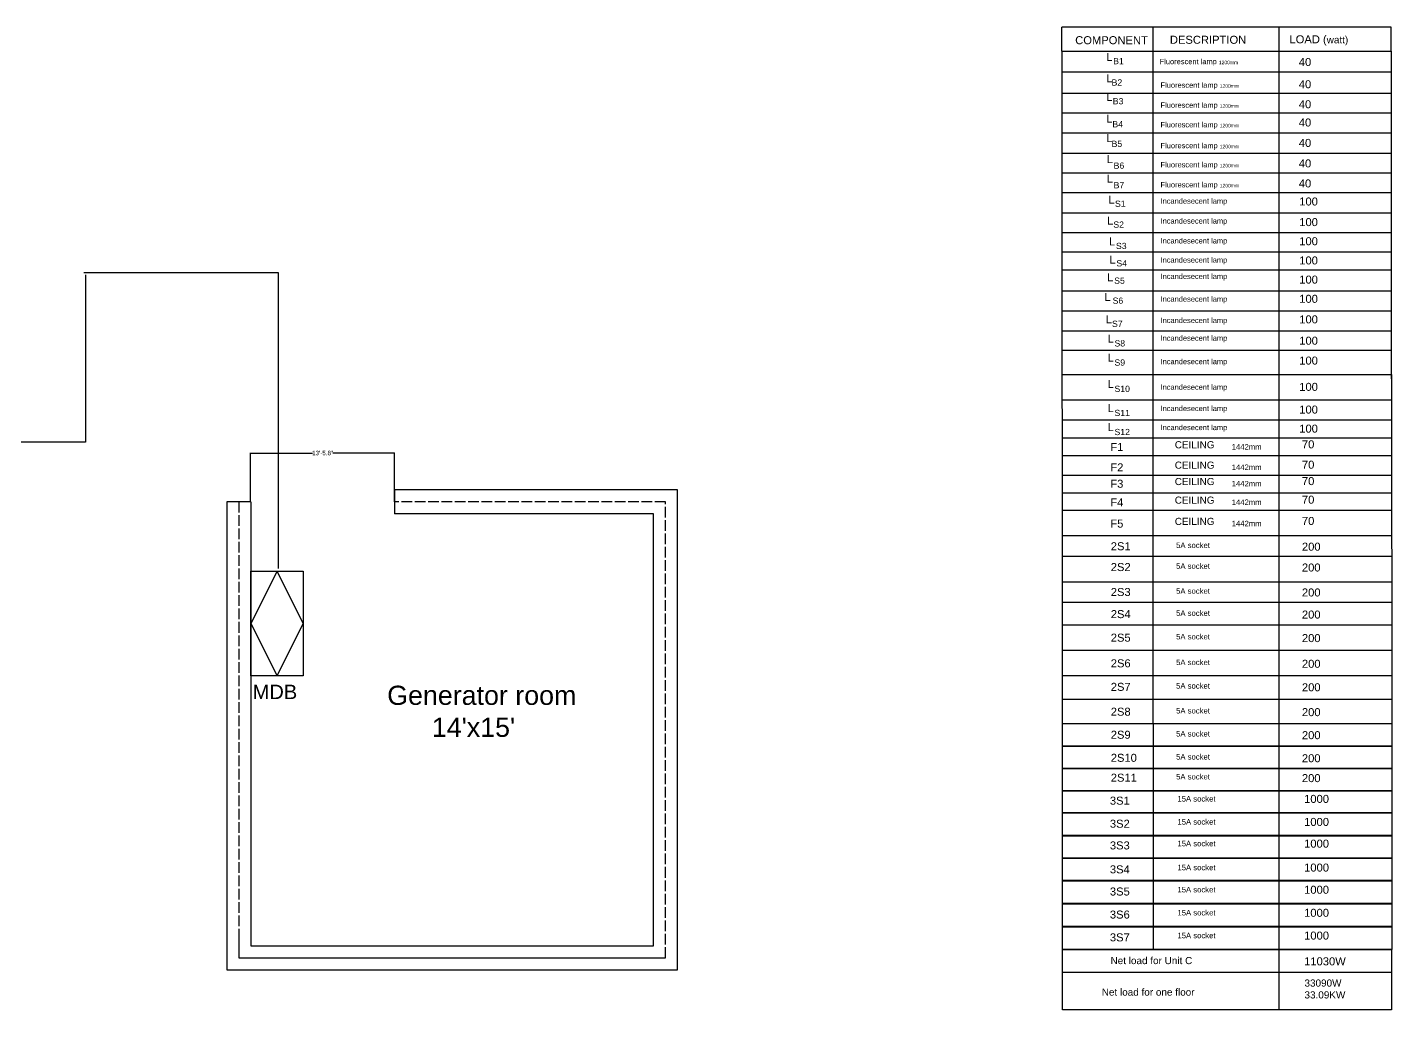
# Model space of a CAD drawing. Header units: inches. Extents: x -1835 to 3573, y -712 to 751.
# Drawn here: x 2038 to 3573, y -712 to 392 of the extents above; entities that cross this region are included whole.
import ezdxf

# ---------------------------------------------------------------- set-up
doc = ezdxf.new("R2010")
doc.units = ezdxf.units.IN
doc.header["$MEASUREMENT"] = 0
doc.linetypes.add('ACAD_ISO02W100', pattern=[15, 12, -3])
doc.linetypes.add('DASHED2', pattern=[0.375, 0.25, -0.125])
doc.layers.add('Layer3', color=160, linetype='Continuous')
doc.styles.get("Standard").update_dxf_attribs({"font": 'arial.ttf'})
doc.dimstyles.get("Standard").update_dxf_attribs({"dimtxt": 5, "dimasz": 0.18, "dimexe": 0.18, "dimexo": 0.0625, "dimgap": 0.09, "dimtad": 0, "dimtih": 1, "dimtoh": 1, "dimdec": 1, "dimzin": 0, "dimdsep": 46, "dimlunit": 3, "dimtxsty": 'Standard', "dimcen": 0.09, "dimaunit": 1, "dimadec": 0, "dimazin": 0, "dimtfac": 1, "dimtdec": 1, "dimtofl": 0, "dimtmove": 0, "dimatfit": 3, "dimfxl": 1, "dimtolj": 1, "dimtzin": 0, "dimarcsym": 0})

# ---------------------------------------------------------------- blocks, each defined once
blk = doc.blocks.new('*D15')
at = {"color": 0, "lineweight": -2}
for p, q in [((2289.2, -141.5), (2289.2, -86.4)), ((2451.1, -141.5), (2451.1, -86.4))]:
    blk.add_line(p, q, dxfattribs=at)
at = {"color": 0, "linetype": 'DASHED2', "lineweight": -2}
for p, q in [((2289.4, -86.6), (2358.8, -86.6)), ((2450.9, -86.6), (2381.5, -86.6))]:
    blk.add_line(p, q, dxfattribs=at)
at = {"color": 0}
for points in [[(2289.4, -86.6), (2289.4, -86.7), (2289.2, -86.6)], [(2450.9, -86.6), (2450.9, -86.7), (2451.1, -86.6)]]:
    blk.add_solid(points, dxfattribs=at)
at = {"layer": 'Defpoints', "color": 0}
for p in [(2451.1, -86.6), (2289.2, -141.6), (2451.1, -141.6)]:
    blk.add_point(p, dxfattribs=at)
at = {"color": 0, "insert": (2370.2, -86.6), "char_height": 5, "attachment_point": 5}
blk.add_mtext('\\A1;13\'-5.8"', dxfattribs=at)

msp = doc.modelspace()

# ---------------------------------------------------------------- linework, layer by layer
for p, q in [((3572.06, 365.36), (3572.06, -3.18)), ((2769.34, -128.07), (2451.08, -128.07)), ((2451.08, -141.55), (2451.08, -128.07)), ((2451.08, -128.07), (2451.08, -155.04)), ((2769.34, -667.49), (2769.34, -128.07)), ((2262.28, -141.55), (2262.28, -627.03)), ((2289.25, -141.55), (2262.28, -141.55)), ((2289.25, -141.55), (2289.25, -627.03)), ((2742.37, -155.04), (2451.08, -155.04)), ((2742.37, -640.52), (2742.37, -155.04)), ((2289.43, -336.92), (2289.43, -219.52)), ((2289.43, -219.52), (2348.37, -219.52)), ((2318.9, -219.52), (2289.43, -278.22)), ((2348.37, -278.22), (2318.9, -219.52)), ((2348.37, -219.52), (2348.37, -336.92)), ((2289.43, -278.22), (2318.9, -336.92)), ((2318.9, -336.92), (2348.37, -278.22)), ((3202.12, -279.67), (3202.12, -390.73)), ((2348.37, -336.92), (2289.43, -336.92)), ((3304.23, -390.8), (3304.23, -416.24)), ((3445.65, -390.84), (3445.65, -416.29)), ((3304.23, -416.21), (3304.23, -441.65)), ((3445.65, -416.24), (3445.65, -441.7)), ((3304.23, -441.11), (3304.23, -466.55)), ((3445.65, -441.14), (3445.65, -466.6)), ((3304.23, -466.01), (3304.23, -491.44)), ((3445.65, -466.04), (3445.65, -491.5)), ((3304.23, -490.91), (3304.23, -516.34)), ((3445.65, -490.94), (3445.65, -516.4)), ((3304.23, -516.83), (3304.23, -542.26)), ((3445.65, -516.86), (3445.65, -542.31)), ((3304.23, -541.72), (3304.23, -567.16)), ((3445.65, -541.76), (3445.65, -567.21)), ((3304.23, -567.64), (3304.23, -593.07)), ((3445.65, -567.67), (3445.65, -593.13)), ((3304.23, -593.56), (3304.23, -618.99)), ((3445.65, -593.59), (3445.65, -619.05)), ((2262.28, -627.03), (2262.28, -667.49)), ((2275.76, -627.03), (2275.76, -654)), ((2289.25, -627.03), (2289.25, -640.52)), ((3304.23, -619.2), (3304.23, -644.64)), ((3445.65, -619.24), (3445.65, -644.69)), ((2289.25, -640.52), (2742.37, -640.52)), ((2275.76, -654), (2755.85, -654)), ((3445.6, -644.63), (3445.6, -670.66)), ((2262.28, -667.49), (2769.34, -667.49)), ((3445.67, -670.5), (3445.67, -712.4))]:
    msp.add_line(p, q)
at = {"color": 1}
for p, q in [((2320.44, 116.13), (2101.59, 116.13)), ((2103.47, 113.85), (2103.47, -74.56)), ((2320.44, -216.49), (2320.44, 116.13)), ((2103.47, -74.56), (1905.48, -74.56))]:
    msp.add_line(p, q, dxfattribs=at)
at = {"linetype": 'ACAD_ISO02W100'}
for p, q in [((2275.76, -141.55), (2275.76, -627.03)), ((2755.85, -141.55), (2451.08, -141.55)), ((2755.85, -654), (2755.85, -141.55)), ((2275.76, -654), (2755.85, -654))]:
    msp.add_line(p, q, dxfattribs=at)
for points in [[(3202.17, -390.76), (3572.62, -390.76), (3572.62, -416.29), (3202.17, -416.29)], [(3202.17, -416.16), (3572.62, -416.16), (3572.62, -441.7), (3202.17, -441.7)], [(3202.17, -441.06), (3572.62, -441.06), (3572.62, -466.6), (3202.17, -466.6)], [(3202.17, -465.96), (3572.62, -465.96), (3572.62, -491.5), (3202.17, -491.5)], [(3202.17, -490.86), (3572.62, -490.86), (3572.62, -516.4), (3202.17, -516.4)], [(3202.17, -516.78), (3572.62, -516.78), (3572.62, -542.31), (3202.17, -542.31)], [(3202.17, -541.68), (3572.62, -541.68), (3572.62, -567.21), (3202.17, -567.21)], [(3202.17, -567.59), (3572.62, -567.59), (3572.62, -593.13), (3202.17, -593.13)], [(3202.17, -593.51), (3572.62, -593.51), (3572.62, -619.05), (3202.17, -619.05)], [(3202.17, -619.16), (3572.62, -619.16), (3572.62, -644.69), (3202.17, -644.69)], [(3202.21, -644.68), (3572.52, -644.68), (3572.52, -670.66), (3202.21, -670.66)], [(3202.19, -670.39), (3572.48, -670.39), (3572.48, -712.43), (3202.19, -712.43)]]:
    msp.add_lwpolyline(points, close=True)
at = {"layer": 'Defpoints', "color": 0}
for p, q in [((3201.64, 365.04), (3201.64, 392.04)), ((3202.64, 392.04), (3201.64, 392.04)), ((3202.64, 392.04), (3202.64, 392.04)), ((3304.14, 392.04), (3304.14, 206.04)), ((3445.64, 392.04), (3445.64, 206.04)), ((3201.64, 365.04), (3201.74, 206.04)), ((3201.76, 206.21), (3202.06, -279.79)), ((3304.14, 206.21), (3304.14, -390.79)), ((3445.64, 206.21), (3445.64, -390.79)), ((3201.85, 50.71), (3572.14, 50.71)), ((3201.87, 29.21), (3572.14, 29.21)), ((3201.88, 1.71), (3572.37, 1.71)), ((3572.37, 1.71), (3572.61, -390.79))]:
    msp.add_line(p, q, dxfattribs=at)
at = {"layer": 'Layer3', "color": 0}
for p, q in [((3572.14, 392.04), (3202.64, 392.04)), ((3572.14, 365.04), (3572.14, 392.04)), ((3201.64, 365.04), (3572.14, 365.04)), ((3201.64, 342.04), (3572.14, 342.04)), ((3201.64, 318.04), (3572.14, 318.04)), ((3572.14, 295.54), (3201.64, 295.54)), ((3201.64, 273.54), (3572.14, 273.54)), ((3572.14, 250.04), (3201.64, 250.04)), ((3201.64, 228.54), (3572.14, 228.54)), ((3201.64, 206.21), (3572.14, 206.21)), ((3572.14, 206.04), (3201.64, 206.04)), ((3572.14, 183.21), (3201.64, 183.21)), ((3201.64, 161.21), (3572.14, 161.21)), ((3572.14, 139.21), (3201.64, 139.21)), ((3201.64, 119.21), (3572.14, 119.21)), ((3572.14, 95.21), (3201.64, 95.21)), ((3201.64, 73.21), (3572.14, 73.21)), ((3572.39, -27.29), (3202.14, -27.29)), ((3202.14, -49.29), (3572.64, -49.29)), ((3572.64, -69.79), (3202.14, -69.79)), ((3202.14, -89.29), (3572.64, -89.29)), ((3572.64, -111.79), (3202.14, -111.79)), ((3202.14, -131.29), (3572.64, -131.29)), ((3572.64, -151.29), (3202.14, -151.29)), ((3202.14, -179.29), (3572.64, -179.29)), ((3572.64, -202.79), (3202.14, -202.79)), ((3202.14, -231.29), (3572.64, -231.29)), ((3572.64, -254.79), (3202.14, -254.79)), ((3201.64, -279.79), (3572.64, -279.79)), ((3202.14, -308.29), (3572.64, -308.29)), ((3202.14, -336.79), (3572.64, -336.79)), ((3572.64, -363.79), (3202.14, -363.79)), ((3202.14, -390.79), (3572.64, -390.79)), ((3202.14, -416.2), (3572.64, -416.2)), ((3202.14, -441.1), (3572.64, -441.1)), ((3202.14, -466), (3572.64, -466)), ((3202.14, -490.9), (3572.64, -490.9)), ((3202.14, -516.81), (3572.64, -516.81)), ((3202.14, -541.71), (3572.64, -541.71)), ((3202.14, -567.63), (3572.64, -567.63)), ((3202.14, -593.54), (3572.64, -593.54)), ((3202.14, -619.19), (3572.64, -619.19))]:
    msp.add_line(p, q, dxfattribs=at)

# ---------------------------------------------------------------- texts
msp.add_text('MDB', height=16.183).set_placement((2291.39, -363.21))
at = {"attachment_point": 1}
for s, insert, char_height, width in [('L', (3251.64, 363.17), 9, 17.1873), ('B1', (3259.36, 357.54), 7, 5.6808), ('L', (3251.64, 339.17), 9, 17.1873), ('B2', (3257.55, 333.54), 7, 9.6582), ('L', (3251.64, 318.17), 9, 17.1873), ('B3', (3258.91, 312.54), 7, 10.0315), ('L', (3251.64, 293.99), 9, 17.1873), ('B4', (3258.46, 286.54), 7, 10.8508), ('L', (3251.64, 271.99), 9, 17.1873), ('B5', (3257.55, 264.54), 7, 10.5183), ('L', (3252.14, 248.4), 9, 17.1873), ('B6', (3259.86, 240.04), 7, 11.1551), ('L', (3252.14, 226.4), 9, 17.1873), ('B7', (3259.86, 218.04), 7, 11.1551), ('L', (3254.14, 202.88), 9, 17.1873), ('S1', (3261.38, 197.21), 7, 9.2046), ('L', (3252.64, 179.23), 9, 17.1873), ('S2', (3259.5, 173.71), 7, 9.9676), ('L', (3254.64, 155.77), 9, 17.1873), ('S3', (3262.48, 149.71), 7, 9.988), ('L', (3255.14, 135.45), 9, 17.1873), ('S4', (3262.97, 130.21), 7, 13.0255), ('L', (3252.64, 115.52), 9, 17.1873), ('S5', (3260.47, 110.71), 7, 11.4596), ('L', (3249.64, 93.45), 9, 17.1873), ('S6', (3258.72, 88.21), 7, 8.4554), ('L', (3251.14, 68.39), 9, 17.1873), ('S7', (3258.03, 62.21), 7, 13.339), ('L', (3253.14, 46.66), 9, 17.1873), ('S8', (3260.81, 40.21), 7, 7.6655), ('L', (3253.14, 25.1), 9, 17.1873), ('S9', (3260.81, 18.65), 7, 7.6655), ('L', (3253.14, -4.45), 9, 17.1873), ('S10', (3260.81, -10.89), 7, 7.6655), ('L', (3253.14, -31.59), 9, 17.1873), ('S11', (3260.81, -38.04), 7, 7.6655), ('L', (3253.14, -53), 9, 17.1873), ('S12', (3260.81, -59.45), 7, 7.6655)]:
    msp.add_mtext(s, dxfattribs=dict(at, insert=insert, char_height=char_height, width=width))
at = {"insert": (2442.81, -348.17), "char_height": 21.5769, "attachment_point": 1}
msp.add_mtext_dynamic_manual_height_columns("Generator room\\P      14'x15'", width=267.615, gutter_width=2.7, heights=[0], dxfattribs=at)
at = {"layer": 'Defpoints', "color": 0, "attachment_point": 1}
for s, insert, char_height, width in [('Fluorescent lamp {\\H0.6667x;1200mm}', (3311.64, 356.54), 6, 187.5), ('40', (3468.14, 357.54), 9, 104), ('Fluorescent lamp {\\H0.6667x;1200mm}', (3312.64, 330.04), 6, 187.5), ('40', (3468.14, 332.54), 9, 104), ('Fluorescent lamp {\\H0.6667x;1200mm}', (3312.64, 307.54), 6, 187.5), ('40', (3468.14, 310.04), 9, 104), ('Fluorescent lamp {\\H0.6667x;1200mm}', (3312.64, 285.54), 6, 187.5), ('40', (3468.14, 289.54), 9, 104), ('Fluorescent lamp {\\H0.6667x;1200mm}', (3312.64, 262.04), 6, 187.5), ('40', (3468.14, 266.54), 9, 104), ('Fluorescent lamp {\\H0.6667x;1200mm}', (3312.64, 240.54), 6, 187.5), ('40', (3468.14, 243.54), 9, 104), ('Fluorescent lamp {\\H0.6667x;1200mm}', (3312.64, 218.04), 6, 187.5), ('40', (3468.14, 221.04), 9, 104), ('Incandesecent lamp', (3312.64, 199.71), 6, 187.5), ('100 ', (3468.64, 200.71), 9, 106.5), ('Incandesecent lamp', (3312.64, 177.35), 6, 187.5), ('100 ', (3468.64, 177.55), 9, 106.5), ('Incandesecent lamp', (3312.64, 155), 6, 187.5), ('100 ', (3468.64, 156), 9, 106.5), ('Incandesecent lamp', (3312.64, 133.44), 6, 187.5), ('100 ', (3468.64, 134.44), 9, 106.5), ('Incandesecent lamp', (3312.64, 115.07), 6, 187.5), ('100 ', (3468.64, 112.88), 9, 106.5), ('Incandesecent lamp', (3312.64, 89.52), 6, 187.5), ('100 ', (3468.64, 91.32), 9, 106.5), ('Incandesecent lamp', (3312.64, 65.57), 6, 187.5), ('100 ', (3468.64, 68.17), 9, 106.5), ('Incandesecent lamp', (3312.64, 45.61), 6, 187.5), ('100 ', (3468.64, 44.21), 9, 106.5), ('Incandesecent lamp', (3312.64, 19.26), 6, 187.5), ('100 ', (3468.64, 21.86), 9, 106.5), ('Incandesecent lamp', (3312.64, -9.48), 6, 187.5), ('100 ', (3468.64, -7.68), 9, 106.5), ('Incandesecent lamp', (3312.64, -33.44), 6, 187.5), ('100 ', (3468.64, -33.23), 9, 106.5), ('Incandesecent lamp', (3312.64, -54.85), 6, 187.5), ('100 ', (3468.64, -54.65), 9, 106.5), ('Net load for Unit C', (3256.38, -653.2), 8, 316.5), ('Net load for one floor', (3246.52, -688.63), 8, 223), ('33090W\\P33.09KW', (3474.53, -678.46), 8, 98.9828)]:
    msp.add_mtext(s, dxfattribs=dict(at, insert=insert, char_height=char_height, width=width))
at = {"layer": 'Layer3', "color": 0, "attachment_point": 1}
for s, insert, char_height, width in [('COMPONENT', (3216.64, 382.04), 9, 62.5), ('DESCRIPTION', (3323.14, 382.54), 9, 239), ('LOAD ({\\H0.8889x;watt)}', (3457.64, 383.04), 9, 114.5), ('F1', (3256.14, -75.29), 9, 45), ('CEILING', (3328.64, -73.29), 8, 38.5), ('1442mm', (3392.64, -76.59), 6.2, 41), ('70', (3471.64, -72.29), 9, 79), ('F2', (3256.14, -98.2), 9, 45), ('CEILING', (3328.64, -96.2), 8, 38.5), ('1442mm', (3392.64, -99.5), 6.2, 41), ('70', (3471.64, -95.2), 9, 79), ('F3', (3256.14, -116.62), 9, 45), ('CEILING', (3328.64, -114.62), 8, 38.5), ('1442mm', (3392.64, -117.92), 6.2, 41), ('70', (3471.64, -113.62), 9, 79), ('F4', (3256.14, -137.54), 9, 45), ('CEILING', (3328.64, -135.54), 8, 38.5), ('70', (3471.64, -134.54), 9, 79), ('1442mm', (3392.64, -138.84), 6.2, 41), ('F5', (3256.14, -161.44), 9, 45), ('CEILING', (3328.64, -159.44), 8, 38.5), ('1442mm', (3392.64, -162.74), 6.2, 41), ('70', (3471.64, -158.44), 9, 79), ('2S1', (3256.64, -186.89), 9, 42.5), ('5A socket', (3330.14, -187.19), 6.2, 109.5), ('200', (3471.64, -187.39), 9, 88.5), ('2S2', (3256.64, -210.29), 9, 42.5), ('5A socket', (3330.14, -210.59), 6.2, 109.5), ('200', (3471.64, -210.79), 9, 88.5), ('2S3', (3256.64, -238.34), 9, 42.5), ('5A socket', (3330.14, -238.64), 6.2, 109.5), ('200', (3471.64, -238.84), 9, 88.5), ('2S4', (3256.64, -263.19), 9, 42.5), ('5A socket', (3330.14, -263.49), 6.2, 109.5), ('200', (3471.64, -263.69), 9, 88.5), ('2S5', (3256.64, -289.64), 9, 42.5), ('5A socket', (3330.14, -289.94), 6.2, 109.5), ('200', (3471.64, -290.14), 9, 88.5), ('2S6', (3256.64, -318.5), 9, 42.5), ('5A socket', (3330.14, -318.8), 6.2, 109.5), ('200', (3471.64, -319), 9, 88.5), ('2S7', (3256.64, -344.95), 9, 42.5), ('5A socket', (3330.14, -345.25), 6.2, 109.5), ('200', (3471.64, -345.45), 9, 88.5), ('2S8', (3256.64, -372.9), 9, 42.5), ('5A socket', (3330.14, -373.2), 6.2, 109.5), ('200', (3471.64, -373.4), 9, 88.5), ('2S9', (3256.64, -398.81), 9, 42.5), ('5A socket', (3330.14, -399.11), 6.2, 109.5), ('200', (3471.64, -399.31), 9, 88.5), ('2S10', (3256.64, -424.73), 9, 42.5), ('5A socket', (3330.14, -425.03), 6.2, 109.5), ('200', (3471.64, -425.23), 9, 88.5), ('2S11', (3256.64, -447.08), 9, 42.5), ('5A socket', (3330.14, -447.38), 6.2, 109.5), ('200', (3471.64, -447.58), 9, 88.5), ('3S1', (3255.64, -472.92), 9, 54.5), ('15A socket', (3331.64, -472.22), 6.2, 109.5), ('1000', (3474.14, -470.92), 9, 88.5), ('3S2', (3255.64, -498.84), 9, 54.5), ('15A socket', (3331.64, -498.14), 6.2, 109.5), ('1000', (3474.14, -496.84), 9, 88.5), ('1000', (3474.14, -521.23), 9, 88.5), ('3S3', (3255.64, -523.23), 9, 54.5), ('15A socket', (3331.64, -522.53), 6.2, 109.5), ('3S4', (3255.64, -550.16), 9, 54.5), ('15A socket', (3331.64, -549.46), 6.2, 109.5), ('1000', (3474.14, -548.16), 9, 88.5), ('3S5', (3255.64, -575.06), 9, 54.5), ('15A socket', (3331.64, -574.36), 6.2, 109.5), ('1000', (3474.14, -573.06), 9, 88.5), ('3S6', (3255.64, -600.97), 9, 54.5), ('15A socket', (3331.64, -600.27), 6.2, 109.5), ('1000', (3474.14, -598.97), 9, 88.5), ('3S7', (3255.64, -626.62), 9, 54.5), ('15A socket', (3331.64, -625.92), 6.2, 109.5), ('1000', (3474.14, -624.62), 9, 88.5), ('11030W', (3474.14, -653.55), 9, 88.5)]:
    msp.add_mtext(s, dxfattribs=dict(at, insert=insert, char_height=char_height, width=width))

# ---------------------------------------------------------------- dimensions: what is measured, and where the dimension line sits
dim = msp.add_linear_dim(base=(2451.08, -86.63), p1=(2289.25, -141.55), p2=(2451.08, -141.55), dimstyle='Standard')
dim.commit()
dim.dimension.update_dxf_attribs({"geometry": '*D15', "text_midpoint": (2370.16, -86.63)})

doc.saveas('drawing.dxf')
